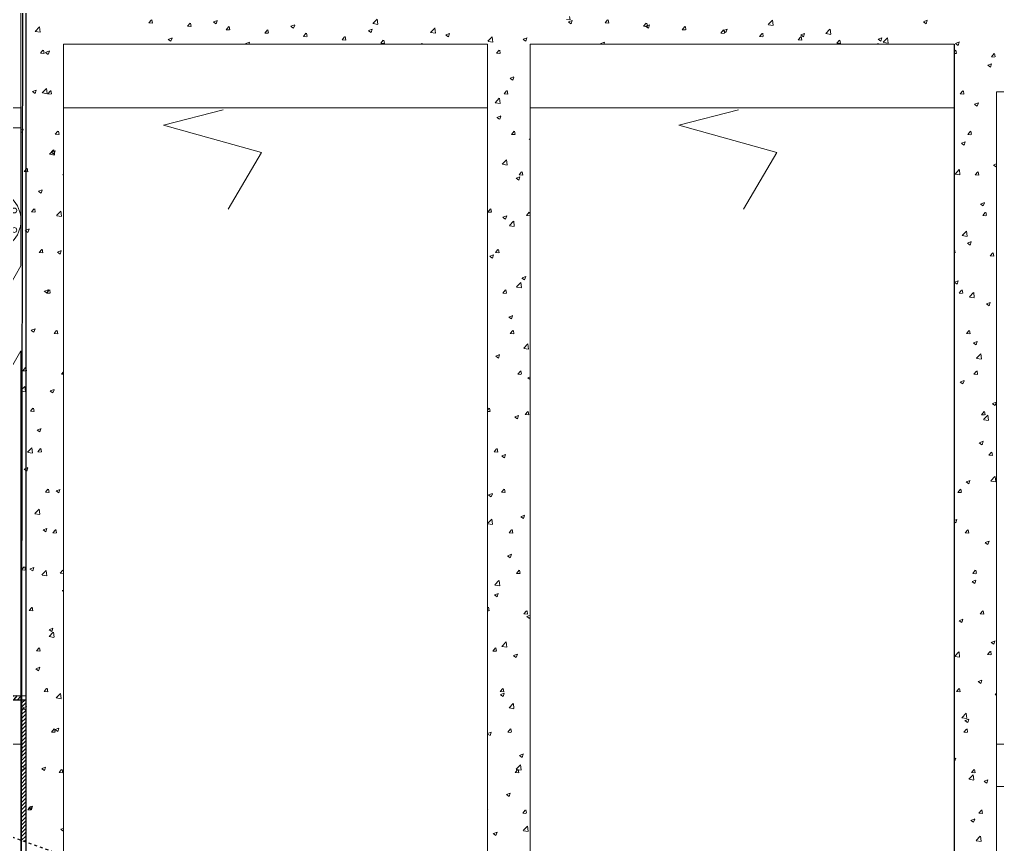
# Model space of a CAD drawing. Header units: millimetres. Extents: x -9869 to 940, y 100 to 694.
# Drawn here: x 396.96 to 429.87, y 207.25 to 235.01 of the extents above; entities that cross this region are included whole.
import ezdxf

# ---------------------------------------------------------------- set-up
doc = ezdxf.new("R2010")
doc.units = ezdxf.units.MM
for name, pattern in [('DASHDOT2', [0.5, 0.25, -0.125, 0, -0.125]), ('DASHED', [0.75, 0.5, -0.25]), ('SGC_DASHDOT', [1, 0.5, -0.25, 0, -0.25])]:
    doc.linetypes.add(name, pattern=pattern)
for name, color, linetype, lineweight in [('37-P-HS-AG-Q', 4, 'Continuous', 9), ('Alvenaria', 8, 'Continuous', 9), ('PAREDE', 7, 'Continuous', 9), ('SGC-Conexoes (Furos)', 9, 'Continuous', 5), ('SGC-Conexoes (Linhas Externas)', 6, 'Continuous', 9), ('SGC-EIXOS', 9, 'SGC_DASHDOT', 9)]:
    doc.layers.add(name, color=color, linetype=linetype, lineweight=lineweight)
doc.layers.add('_incêndio 240', color=240, linetype='Continuous')
doc.layers.add('BSBAS--LC--', color=1, linetype='DASHDOT2')

# ---------------------------------------------------------------- blocks, each defined once
blk = doc.blocks.new('BB-2-CG01-N10-D150-S50', base_point=(-28566.2, 950728.3))
at = {"layer": 'SGC-Conexoes (Furos)'}
for centre in [(-28612.1, 950839.2), (-28520.3, 950839.2), (-28677.1, 950774.3), (-28455.3, 950774.3), (-28677.1, 950682.4), (-28455.3, 950682.4), (-28612.1, 950617.5), (-28520.3, 950617.5)]:
    blk.add_circle(centre, 11.5, dxfattribs=at)
at = {"layer": 'SGC-Conexoes (Linhas Externas)'}
for p, q in [((-28599.2, 950909.3), (-28599.2, 950867)), ((-28533.2, 950909.3), (-28533.2, 950867))]:
    blk.add_line(p, q, dxfattribs=at)
blk.add_lwpolyline([(-28648.7, 950928.3), (-28483.7, 950928.3), (-28483.7, 950909.3), (-28648.7, 950909.3)], close=True, dxfattribs=at)
for radius in [142.5, 85]:
    blk.add_circle((-28566.2, 950728.3), radius, dxfattribs=at)
at = {"layer": 'SGC-EIXOS'}
blk.add_line((-28566.2, 950928.3), (-28566.2, 950728.3), dxfattribs=at)

msp = doc.modelspace()

# ---------------------------------------------------------------- hatches: boundary and pattern name
at = {"layer": '_incêndio 240'}
h = msp.add_hatch(dxfattribs=at)
h.set_pattern_fill('ANSI31', color=256, scale=7.139536)
h.set_pattern_definition([(45, (3301563.983, -7430699.696), (-16.028716076, 16.028716076), [])])
h.paths.add_polyline_path([(358.373, 219.255), (359.933, 219.255), (359.935, 217.047), (360.021, 217.047), (360.037, 219.392), (359.968, 219.392), (358.238, 219.396), (358.238, 217.263), (337.097, 217.222), (336.824, 217.123), (358.35, 217.161)])
h.paths.add_polyline_path([(397.004, 212.256), (390.293, 212.24), (390.223, 212.118), (397.004, 212.118)])
h.paths.add_polyline_path([(388.669, 212.236), (387.491, 212.233), (387.491, 212.118), (388.669, 212.118)])
h.paths.add_polyline_path([(390.293, 212.24), (389.346, 212.237), (389.338, 212.215), (389.305, 212.237), (388.669, 212.236), (388.669, 212.118), (390.223, 212.118)])
h.paths.add_polyline_path([(385.873, 212.229), (383.73, 212.223), (384.018, 212.118), (385.936, 212.118)])
h.paths.add_polyline_path([(387.491, 212.233), (385.873, 212.229), (385.936, 212.118), (387.491, 212.118)])
h.paths.add_polyline_path([(383.73, 212.223), (379.155, 212.212), (379.155, 212.118), (384.018, 212.118)])
h.paths.add_polyline_path([(379.155, 212.212), (377.727, 212.208), (377.727, 212.118), (379.155, 212.118)])
h.paths.add_polyline_path([(377.551, 212.208), (374.872, 212.201), (374.872, 212.139), (377.638, 212.139, -0.348121)])
h.paths.add_polyline_path([(374.872, 212.201), (364.162, 212.174), (364.162, 212.118), (374.872, 212.118)])
h = msp.add_hatch(dxfattribs=at)
h.set_pattern_fill('ANSI31', color=256, scale=0.028558)
h.set_pattern_definition([(45, (3301563.98253, -7430699.69552), (-0.0641148643053, 0.0641148643053), [])])
h.paths.add_polyline_path([(387.491, 212.233), (385.873, 212.229), (385.936, 212.118), (387.491, 212.118)])
h.paths.add_polyline_path([(388.669, 212.236), (387.491, 212.233), (387.491, 212.118), (388.669, 212.118)])
h.paths.add_polyline_path([(390.293, 212.24), (389.346, 212.237), (389.338, 212.215), (389.305, 212.237), (388.669, 212.236), (388.669, 212.118), (390.223, 212.118)])
h.paths.add_polyline_path([(397.004, 212.256), (390.293, 212.24), (390.223, 212.118), (397.004, 212.118)])
h.paths.add_polyline_path([(397.164, 211.775), (397.062, 211.843), (397.164, 211.882), (397.164, 212.118), (397.014, 212.118), (397.01, 209.811), (397.084, 209.9), (397.109, 209.769), (397.01, 209.777), (397.006, 207.391), (397.164, 207.334)])

# ---------------------------------------------------------------- linework, layer by layer
msp.add_line((428.418, 234.182), (428.418, 196.343))
at = {"layer": '37-P-HS-AG-Q'}
for p, q in [((379.155, 232.04), (397.004, 232.04)), ((398.432, 232.04), (412.711, 232.04)), ((414.139, 232.04), (428.418, 232.04))]:
    msp.add_line(p, q, dxfattribs=at)
for points in [[(403.806, 231.969), (401.801, 231.454), (405.102, 230.533), (403.976, 228.628)], [(421.155, 231.969), (419.15, 231.454), (422.451, 230.533), (421.325, 228.628)]]:
    msp.add_lwpolyline(points, dxfattribs=at)
at = {"layer": '_incêndio 240'}
for p, q in [((397.05, 235.907), (396.971, 184.447)), ((397.164, 235.914), (397.164, 184.447))]:
    msp.add_line(p, q, dxfattribs=at)
for points in [[(293.576, 217.047), (358.35, 217.161), (358.373, 219.255), (359.933, 219.255), (359.942, 212.118), (377.638, 212.118), (397.164, 212.118)], [(293.599, 217.139), (358.238, 217.263), (358.238, 219.396), (358.238, 219.396), (359.968, 219.392), (360.037, 219.392), (359.987, 212.164), (397.164, 212.257)]]:
    msp.add_lwpolyline(points, dxfattribs=at)
at = {"layer": 'Alvenaria'}
for p, q in [((415.488, 235.006), (415.467, 235.119)), ((397.481, 234.615), (397.623, 234.763)), ((397.647, 234.591), (397.627, 234.763)), ((401.308, 234.9), (401.395, 235.004)), ((401.308, 234.9), (401.416, 234.891)), ((401.432, 234.893), (401.411, 235.007)), ((402.608, 234.786), (402.696, 234.89)), ((402.608, 234.786), (402.717, 234.777)), ((402.733, 234.78), (402.712, 234.893)), ((403.485, 234.926), (403.575, 234.865)), ((403.487, 234.931), (403.614, 234.979)), ((403.576, 234.865), (403.612, 234.974)), ((403.909, 234.672), (403.997, 234.777)), ((404.034, 234.666), (404.013, 234.78)), ((406.091, 234.781), (406.181, 234.72)), ((406.093, 234.785), (406.22, 234.834)), ((406.182, 234.719), (406.218, 234.829)), ((408.853, 234.881), (408.994, 235.028)), ((408.856, 234.875), (409.018, 234.85)), ((409.019, 234.857), (408.999, 235.029)), ((410.789, 234.581), (410.93, 234.728)), ((410.954, 234.556), (410.934, 234.729)), ((415.364, 235.012), (415.472, 235.003)), ((415.433, 234.93), (415.523, 234.869)), ((415.435, 234.935), (415.562, 234.983)), ((415.524, 234.869), (415.561, 234.978)), ((416.665, 234.899), (416.752, 235.003)), ((416.665, 234.898), (416.773, 234.889)), ((416.789, 234.892), (416.768, 235.006)), ((417.965, 234.785), (418.053, 234.889)), ((417.965, 234.785), (418.074, 234.775)), ((418.039, 234.784), (418.129, 234.724)), ((418.041, 234.789), (418.168, 234.838)), ((418.09, 234.778), (418.069, 234.892)), ((418.13, 234.723), (418.167, 234.833)), ((419.266, 234.671), (419.354, 234.775)), ((419.39, 234.664), (419.369, 234.778)), ((422.16, 234.847), (422.302, 234.994)), ((422.163, 234.84), (422.325, 234.815)), ((422.326, 234.822), (422.306, 234.994)), ((427.381, 234.934), (427.471, 234.873)), ((427.384, 234.939), (427.511, 234.987)), ((427.472, 234.873), (427.509, 234.982)), ((397.484, 234.609), (397.646, 234.584)), ((401.963, 234.346), (402.09, 234.395)), ((402.052, 234.28), (402.089, 234.389)), ((403.909, 234.672), (404.018, 234.663)), ((405.21, 234.559), (405.297, 234.663)), ((405.21, 234.559), (405.318, 234.549)), ((405.334, 234.552), (405.313, 234.666)), ((406.511, 234.445), (406.598, 234.549)), ((406.511, 234.445), (406.619, 234.435)), ((406.635, 234.438), (406.614, 234.552)), ((407.811, 234.331), (407.899, 234.435)), ((407.936, 234.324), (407.915, 234.438)), ((408.697, 234.635), (408.787, 234.574)), ((408.699, 234.64), (408.826, 234.689)), ((408.788, 234.574), (408.825, 234.684)), ((410.792, 234.574), (410.953, 234.549)), ((411.303, 234.49), (411.393, 234.429)), ((411.305, 234.495), (411.432, 234.544)), ((411.394, 234.429), (411.431, 234.539)), ((412.724, 234.281), (412.865, 234.428)), ((412.889, 234.256), (412.869, 234.429)), ((413.912, 234.35), (414.039, 234.399)), ((414, 234.284), (414.037, 234.393)), ((419.266, 234.671), (419.375, 234.661)), ((420.567, 234.557), (420.654, 234.661)), ((420.567, 234.557), (420.675, 234.548)), ((420.645, 234.639), (420.735, 234.578)), ((420.648, 234.644), (420.775, 234.693)), ((420.691, 234.551), (420.67, 234.664)), ((420.736, 234.578), (420.773, 234.688)), ((421.868, 234.443), (421.955, 234.548)), ((421.868, 234.443), (421.976, 234.434)), ((421.992, 234.437), (421.971, 234.55)), ((423.168, 234.33), (423.256, 234.434)), ((423.251, 234.494), (423.342, 234.433)), ((423.254, 234.499), (423.381, 234.548)), ((423.293, 234.323), (423.272, 234.437)), ((423.342, 234.433), (423.379, 234.543)), ((424.096, 234.547), (424.237, 234.694)), ((424.099, 234.54), (424.26, 234.515)), ((424.261, 234.522), (424.241, 234.694)), ((425.86, 234.354), (425.987, 234.402)), ((425.948, 234.288), (425.985, 234.397)), ((426.031, 234.246), (426.172, 234.394)), ((426.197, 234.222), (426.177, 234.394)), ((401.961, 234.341), (402.051, 234.28)), ((404.567, 234.196), (404.587, 234.182)), ((404.569, 234.201), (404.696, 234.249)), ((404.674, 234.182), (404.695, 234.244)), ((407.811, 234.331), (407.92, 234.322)), ((409.112, 234.217), (409.199, 234.321)), ((409.112, 234.217), (409.22, 234.208)), ((409.236, 234.211), (409.215, 234.324)), ((410.479, 234.182), (410.5, 234.208)), ((410.521, 234.182), (410.516, 234.211)), ((412.727, 234.274), (412.888, 234.249)), ((413.909, 234.345), (413.999, 234.284)), ((416.515, 234.2), (416.541, 234.182)), ((416.518, 234.205), (416.645, 234.253)), ((416.621, 234.182), (416.643, 234.248)), ((423.168, 234.33), (423.277, 234.32)), ((424.469, 234.216), (424.556, 234.32)), ((424.469, 234.216), (424.577, 234.206)), ((424.593, 234.209), (424.572, 234.323)), ((425.837, 234.182), (425.857, 234.206)), ((425.858, 234.349), (425.948, 234.288)), ((425.878, 234.182), (425.873, 234.209)), ((426.034, 234.24), (426.195, 234.215)), ((428.464, 234.204), (428.554, 234.143)), ((428.466, 234.209), (428.593, 234.257)), ((428.555, 234.142), (428.591, 234.252)), ((397.657, 233.877), (397.745, 233.982)), ((397.657, 233.877), (397.766, 233.868)), ((397.782, 233.871), (397.761, 233.984)), ((397.831, 233.901), (397.921, 233.84)), ((397.833, 233.906), (397.96, 233.955)), ((397.922, 233.84), (397.959, 233.95)), ((413.014, 233.876), (413.102, 233.98)), ((413.014, 233.876), (413.123, 233.866)), ((413.139, 233.869), (413.118, 233.983)), ((428.418, 233.93), (428.459, 233.979)), ((428.418, 233.87), (428.48, 233.865)), ((428.495, 233.868), (428.474, 233.981)), ((429.672, 233.761), (429.759, 233.865)), ((429.672, 233.761), (429.78, 233.751)), ((429.796, 233.754), (429.775, 233.868)), ((429.546, 233.473), (429.636, 233.413)), ((429.548, 233.478), (429.675, 233.527)), ((429.637, 233.412), (429.674, 233.522)), ((413.47, 233.035), (413.597, 233.084)), ((413.559, 232.969), (413.596, 233.078)), ((413.468, 233.03), (413.558, 232.969)), ((397.39, 232.586), (397.48, 232.525)), ((397.392, 232.591), (397.519, 232.64)), ((397.481, 232.525), (397.518, 232.635)), ((397.722, 232.549), (397.863, 232.696)), ((397.725, 232.542), (397.886, 232.517)), ((397.887, 232.524), (397.867, 232.697)), ((397.909, 232.513), (397.996, 232.618)), ((397.909, 232.513), (398.017, 232.504)), ((398.033, 232.507), (398.012, 232.62)), ((413.266, 232.512), (413.353, 232.616)), ((413.266, 232.512), (413.374, 232.502)), ((413.39, 232.505), (413.369, 232.619)), ((428.623, 232.51), (428.71, 232.615)), ((428.623, 232.51), (428.731, 232.501)), ((428.747, 232.504), (428.726, 232.617)), ((412.964, 232.214), (413.106, 232.361)), ((412.967, 232.208), (413.129, 232.183)), ((413.13, 232.19), (413.11, 232.362)), ((429.105, 232.158), (429.195, 232.098)), ((429.107, 232.163), (429.234, 232.212)), ((429.196, 232.097), (429.233, 232.207)), ((413.029, 231.72), (413.156, 231.768)), ((413.118, 231.654), (413.154, 231.763)), ((413.027, 231.715), (413.117, 231.654)), ((397.004, 231.297), (397.078, 231.325)), ((397.004, 231.234), (397.039, 231.21)), ((397.04, 231.21), (397.076, 231.32)), ((398.16, 231.149), (398.248, 231.254)), ((398.16, 231.149), (398.269, 231.14)), ((398.285, 231.143), (398.264, 231.256)), ((413.517, 231.148), (413.605, 231.252)), ((413.517, 231.148), (413.626, 231.138)), ((413.642, 231.141), (413.621, 231.255)), ((428.874, 231.146), (428.962, 231.25)), ((428.874, 231.146), (428.983, 231.137)), ((428.999, 231.14), (428.978, 231.253)), ((414.109, 230.985), (414.139, 230.965)), ((414.112, 230.99), (414.139, 231)), ((428.664, 230.843), (428.754, 230.783)), ((428.666, 230.848), (428.793, 230.897)), ((428.755, 230.782), (428.791, 230.892)), ((397.962, 230.482), (398.103, 230.629)), ((397.965, 230.476), (398.127, 230.451)), ((398.031, 230.541), (398.121, 230.48)), ((398.033, 230.546), (398.16, 230.595)), ((398.128, 230.458), (398.108, 230.63)), ((398.122, 230.48), (398.159, 230.59)), ((412.711, 230.452), (412.715, 230.453)), ((412.711, 230.442), (412.713, 230.448)), ((413.205, 230.148), (413.346, 230.295)), ((413.208, 230.141), (413.369, 230.116)), ((413.37, 230.123), (413.35, 230.295)), ((429.746, 230.113), (429.836, 230.052)), ((429.748, 230.118), (429.846, 230.156)), ((397.111, 229.899), (397.199, 230.003)), ((397.111, 229.899), (397.22, 229.889)), ((397.236, 229.892), (397.215, 230.006)), ((398.412, 229.785), (398.432, 229.809)), ((398.412, 229.785), (398.432, 229.783)), ((413.769, 229.784), (413.856, 229.888)), ((413.769, 229.784), (413.877, 229.774)), ((413.893, 229.777), (413.872, 229.891)), ((428.447, 229.813), (428.589, 229.96)), ((428.45, 229.806), (428.612, 229.781)), ((428.613, 229.788), (428.593, 229.961)), ((429.126, 229.782), (429.213, 229.886)), ((429.126, 229.782), (429.234, 229.773)), ((429.25, 229.776), (429.229, 229.889)), ((429.837, 230.052), (429.846, 230.079)), ((413.668, 229.67), (413.758, 229.609)), ((413.67, 229.675), (413.797, 229.723)), ((413.759, 229.609), (413.796, 229.718)), ((397.59, 229.226), (397.68, 229.165)), ((397.592, 229.231), (397.719, 229.28)), ((397.681, 229.165), (397.718, 229.275)), ((429.305, 228.798), (429.395, 228.737)), ((429.307, 228.803), (429.434, 228.852)), ((429.396, 228.737), (429.433, 228.847)), ((397.363, 228.535), (397.45, 228.639)), ((397.363, 228.535), (397.471, 228.525)), ((397.487, 228.528), (397.466, 228.642)), ((398.203, 228.415), (398.344, 228.563)), ((398.368, 228.391), (398.348, 228.563)), ((412.72, 228.533), (412.807, 228.638)), ((412.72, 228.533), (412.828, 228.524)), ((412.844, 228.527), (412.823, 228.641)), ((414.021, 228.42), (414.108, 228.524)), ((414.139, 228.445), (414.124, 228.527)), ((429.378, 228.418), (429.465, 228.522)), ((429.502, 228.412), (429.481, 228.525)), ((398.206, 228.409), (398.367, 228.384)), ((413.227, 228.355), (413.317, 228.294)), ((413.229, 228.36), (413.356, 228.408)), ((413.318, 228.294), (413.354, 228.403)), ((413.445, 228.081), (413.586, 228.228)), ((413.611, 228.056), (413.591, 228.229)), ((414.021, 228.42), (414.129, 228.41)), ((429.378, 228.418), (429.486, 228.409)), ((397.149, 227.911), (397.239, 227.85)), ((397.151, 227.916), (397.278, 227.965)), ((397.239, 227.85), (397.276, 227.96)), ((413.448, 228.074), (413.61, 228.049)), ((428.688, 227.746), (428.829, 227.893)), ((428.853, 227.722), (428.833, 227.894)), ((428.691, 227.74), (428.852, 227.715)), ((428.864, 227.483), (428.954, 227.422)), ((428.866, 227.488), (428.993, 227.537)), ((428.955, 227.422), (428.991, 227.532)), ((397.615, 227.171), (397.702, 227.275)), ((397.615, 227.171), (397.723, 227.161)), ((397.739, 227.164), (397.718, 227.278)), ((398.231, 227.181), (398.321, 227.12)), ((398.233, 227.186), (398.36, 227.235)), ((398.322, 227.12), (398.359, 227.229)), ((412.972, 227.169), (413.059, 227.274)), ((412.972, 227.169), (413.08, 227.16)), ((413.096, 227.163), (413.075, 227.276)), ((428.418, 227.16), (428.437, 227.158)), ((428.453, 227.161), (428.432, 227.275)), ((429.629, 227.054), (429.717, 227.158)), ((429.754, 227.047), (429.733, 227.161)), ((412.786, 227.04), (412.876, 226.979)), ((412.788, 227.045), (412.915, 227.093)), ((412.876, 226.979), (412.913, 227.088)), ((429.629, 227.054), (429.738, 227.045)), ((413.686, 226.014), (413.827, 226.161)), ((413.851, 225.99), (413.831, 226.162)), ((413.868, 226.309), (413.958, 226.249)), ((413.87, 226.314), (413.997, 226.363)), ((413.959, 226.248), (413.996, 226.358)), ((428.422, 226.168), (428.513, 226.107)), ((428.425, 226.173), (428.552, 226.222)), ((428.513, 226.107), (428.55, 226.217)), ((397.79, 225.866), (397.88, 225.805)), ((397.792, 225.871), (397.919, 225.92)), ((397.866, 225.807), (397.954, 225.911)), ((397.881, 225.805), (397.917, 225.914)), ((397.991, 225.8), (397.97, 225.914)), ((413.223, 225.805), (413.311, 225.91)), ((413.348, 225.799), (413.327, 225.912)), ((413.689, 226.008), (413.85, 225.983)), ((428.58, 225.804), (428.668, 225.908)), ((428.704, 225.797), (428.683, 225.911)), ((428.928, 225.68), (429.069, 225.827)), ((429.094, 225.655), (429.074, 225.827)), ((397.866, 225.807), (397.975, 225.797)), ((413.223, 225.805), (413.332, 225.796)), ((428.58, 225.804), (428.689, 225.794)), ((428.931, 225.673), (429.093, 225.648)), ((429.507, 225.443), (429.634, 225.492)), ((429.505, 225.438), (429.595, 225.377)), ((429.596, 225.377), (429.633, 225.487)), ((413.427, 224.994), (413.517, 224.934)), ((413.429, 224.999), (413.556, 225.048)), ((413.518, 224.933), (413.554, 225.043)), ((397.349, 224.551), (397.439, 224.49)), ((397.351, 224.556), (397.478, 224.605)), ((397.439, 224.49), (397.476, 224.599)), ((398.118, 224.443), (398.205, 224.547)), ((398.242, 224.436), (398.221, 224.55)), ((413.475, 224.441), (413.562, 224.545)), ((413.599, 224.435), (413.578, 224.548)), ((428.832, 224.44), (428.919, 224.544)), ((428.956, 224.433), (428.935, 224.547)), ((398.118, 224.443), (398.226, 224.433)), ((413.475, 224.441), (413.583, 224.432)), ((428.832, 224.44), (428.94, 224.43)), ((429.066, 224.128), (429.193, 224.177)), ((429.155, 224.062), (429.191, 224.172)), ((413.926, 223.947), (414.067, 224.095)), ((413.929, 223.941), (414.09, 223.916)), ((414.091, 223.923), (414.071, 224.095)), ((429.064, 224.123), (429.154, 224.062)), ((398.431, 223.821), (398.432, 223.82)), ((412.986, 223.679), (413.076, 223.619)), ((412.988, 223.684), (413.115, 223.733)), ((413.076, 223.618), (413.113, 223.728)), ((429.169, 223.613), (429.31, 223.76)), ((429.172, 223.606), (429.333, 223.581)), ((429.334, 223.588), (429.314, 223.761)), ((397.004, 223.277), (397.037, 223.29)), ((397.004, 223.193), (397.035, 223.284)), ((397.069, 223.193), (397.156, 223.297)), ((397.069, 223.192), (397.177, 223.183)), ((397.193, 223.186), (397.172, 223.3)), ((413.851, 223.071), (413.83, 223.184)), ((398.369, 223.079), (398.432, 223.073)), ((398.369, 223.079), (398.432, 223.153)), ((413.726, 223.077), (413.814, 223.181)), ((413.726, 223.077), (413.835, 223.068)), ((414.068, 222.949), (414.139, 222.901)), ((414.07, 222.954), (414.139, 222.981)), ((428.625, 222.813), (428.752, 222.862)), ((428.713, 222.747), (428.75, 222.857)), ((429.083, 223.076), (429.171, 223.18)), ((429.083, 223.076), (429.192, 223.066)), ((429.208, 223.069), (429.187, 223.183)), ((397.004, 222.532), (397.13, 222.663)), ((397.154, 222.491), (397.134, 222.663)), ((397.992, 222.511), (398.119, 222.559)), ((398.081, 222.445), (398.117, 222.554)), ((428.622, 222.808), (428.713, 222.747)), ((397.004, 222.507), (397.153, 222.484)), ((397.99, 222.506), (398.08, 222.445)), ((397.32, 221.829), (397.408, 221.933)), ((397.445, 221.822), (397.424, 221.936)), ((412.711, 221.867), (412.765, 221.931)), ((412.802, 221.82), (412.781, 221.934)), ((429.705, 222.078), (429.795, 222.017)), ((429.707, 222.083), (429.834, 222.132)), ((429.796, 222.017), (429.833, 222.126)), ((397.32, 221.828), (397.429, 221.819)), ((412.711, 221.824), (412.786, 221.817)), ((413.627, 221.634), (413.717, 221.573)), ((413.629, 221.639), (413.756, 221.688)), ((413.718, 221.573), (413.754, 221.683)), ((413.978, 221.713), (414.065, 221.817)), ((413.978, 221.713), (414.086, 221.704)), ((414.102, 221.707), (414.081, 221.82)), ((429.335, 221.712), (429.422, 221.816)), ((429.335, 221.712), (429.443, 221.702)), ((429.409, 221.546), (429.55, 221.693)), ((429.412, 221.54), (429.573, 221.515)), ((429.459, 221.705), (429.438, 221.819)), ((429.574, 221.522), (429.554, 221.694)), ((397.551, 221.196), (397.678, 221.244)), ((397.639, 221.13), (397.676, 221.239)), ((397.549, 221.191), (397.639, 221.13)), ((397.229, 220.449), (397.37, 220.596)), ((397.394, 220.424), (397.374, 220.597)), ((397.572, 220.464), (397.659, 220.569)), ((397.696, 220.458), (397.675, 220.572)), ((412.929, 220.463), (413.016, 220.567)), ((413.053, 220.456), (413.032, 220.57)), ((429.264, 220.763), (429.354, 220.702)), ((429.266, 220.768), (429.393, 220.817)), ((429.355, 220.702), (429.391, 220.811)), ((397.232, 220.442), (397.393, 220.417)), ((397.572, 220.464), (397.68, 220.455)), ((412.929, 220.463), (413.037, 220.453)), ((413.186, 220.319), (413.276, 220.258)), ((413.188, 220.324), (413.315, 220.373)), ((413.276, 220.258), (413.313, 220.368)), ((429.587, 220.348), (429.674, 220.452)), ((429.587, 220.348), (429.695, 220.338)), ((429.711, 220.341), (429.69, 220.455)), ((397.11, 219.881), (397.237, 219.929)), ((397.198, 219.815), (397.235, 219.924)), ((397.107, 219.876), (397.198, 219.815)), ((429.649, 219.48), (429.791, 219.627)), ((429.815, 219.455), (429.795, 219.627)), ((428.822, 219.448), (428.913, 219.387)), ((428.825, 219.453), (428.952, 219.502)), ((428.913, 219.387), (428.95, 219.496)), ((429.653, 219.473), (429.814, 219.448)), ((397.824, 219.1), (397.911, 219.205)), ((397.824, 219.1), (397.932, 219.091)), ((397.948, 219.094), (397.927, 219.207)), ((398.19, 219.146), (398.28, 219.085)), ((398.192, 219.151), (398.319, 219.199)), ((398.281, 219.084), (398.317, 219.194)), ((412.744, 219.004), (412.834, 218.943)), ((412.747, 219.009), (412.873, 219.058)), ((412.835, 218.943), (412.872, 219.053)), ((413.181, 219.099), (413.268, 219.203)), ((413.181, 219.099), (413.289, 219.089)), ((413.305, 219.092), (413.284, 219.206)), ((428.538, 219.097), (428.625, 219.202)), ((428.538, 219.097), (428.646, 219.088)), ((428.662, 219.091), (428.641, 219.204)), ((429.838, 218.984), (429.846, 218.993)), ((429.838, 218.983), (429.846, 218.983)), ((397.469, 218.382), (397.611, 218.529)), ((397.472, 218.376), (397.634, 218.351)), ((397.635, 218.358), (397.615, 218.53)), ((413.827, 218.274), (413.917, 218.213)), ((413.829, 218.279), (413.956, 218.328)), ((413.918, 218.213), (413.954, 218.323)), ((412.712, 218.048), (412.853, 218.195)), ((412.715, 218.041), (412.876, 218.016)), ((412.877, 218.023), (412.857, 218.195)), ((428.418, 218.151), (428.51, 218.187)), ((428.418, 218.108), (428.471, 218.072)), ((428.472, 218.072), (428.509, 218.181)), ((397.749, 217.831), (397.839, 217.77)), ((397.751, 217.835), (397.878, 217.884)), ((397.839, 217.769), (397.876, 217.879)), ((398.075, 217.736), (398.163, 217.841)), ((398.075, 217.736), (398.184, 217.727)), ((398.2, 217.73), (398.179, 217.843)), ((413.432, 217.735), (413.52, 217.839)), ((413.432, 217.735), (413.541, 217.725)), ((413.557, 217.728), (413.536, 217.842)), ((428.789, 217.733), (428.877, 217.837)), ((428.789, 217.733), (428.898, 217.724)), ((428.913, 217.727), (428.892, 217.84)), ((429.464, 217.403), (429.554, 217.342)), ((429.466, 217.408), (429.593, 217.456)), ((429.554, 217.342), (429.591, 217.451)), ((413.385, 216.959), (413.476, 216.898)), ((413.388, 216.964), (413.515, 217.013)), ((413.476, 216.898), (413.513, 217.008)), ((397.026, 216.486), (397.114, 216.59)), ((397.026, 216.486), (397.135, 216.477)), ((397.151, 216.479), (397.13, 216.593)), ((397.307, 216.516), (397.398, 216.455)), ((397.31, 216.52), (397.437, 216.569)), ((397.398, 216.454), (397.435, 216.564)), ((397.71, 216.316), (397.851, 216.463)), ((397.713, 216.309), (397.874, 216.284)), ((397.875, 216.291), (397.855, 216.463)), ((398.327, 216.372), (398.414, 216.476)), ((398.327, 216.372), (398.432, 216.363)), ((398.432, 216.469), (398.43, 216.479)), ((413.684, 216.371), (413.771, 216.475)), ((413.684, 216.371), (413.792, 216.361)), ((413.808, 216.364), (413.787, 216.478)), ((429.041, 216.369), (429.128, 216.473)), ((429.041, 216.369), (429.149, 216.36)), ((429.165, 216.363), (429.144, 216.476)), ((412.952, 215.981), (413.094, 216.128)), ((412.955, 215.974), (413.117, 215.949)), ((413.118, 215.956), (413.098, 216.129)), ((429.022, 216.088), (429.113, 216.027)), ((429.025, 216.093), (429.152, 216.141)), ((429.113, 216.027), (429.15, 216.136)), ((398.39, 215.785), (398.432, 215.757)), ((398.392, 215.79), (398.432, 215.806)), ((412.944, 215.644), (413.034, 215.583)), ((412.946, 215.649), (413.073, 215.698)), ((413.035, 215.583), (413.072, 215.693)), ((397.278, 215.122), (397.365, 215.226)), ((397.278, 215.122), (397.386, 215.112)), ((397.402, 215.115), (397.381, 215.229)), ((412.711, 215.212), (412.722, 215.225)), ((412.711, 215.114), (412.743, 215.111)), ((412.759, 215.114), (412.738, 215.228)), ((413.935, 215.007), (414.023, 215.111)), ((413.935, 215.007), (414.044, 214.997)), ((414.029, 214.919), (414.139, 214.961)), ((414.06, 215), (414.039, 215.114)), ((429.292, 215.005), (429.38, 215.109)), ((429.292, 215.005), (429.401, 214.996)), ((429.417, 214.999), (429.396, 215.112)), ((414.027, 214.914), (414.117, 214.853)), ((414.118, 214.853), (414.139, 214.917)), ((428.581, 214.773), (428.671, 214.712)), ((428.583, 214.778), (428.71, 214.826)), ((428.672, 214.712), (428.709, 214.821)), ((397.949, 214.47), (398.039, 214.41)), ((397.95, 214.249), (398.091, 214.396)), ((397.951, 214.475), (398.078, 214.524)), ((398.039, 214.409), (398.076, 214.519)), ((398.116, 214.224), (398.096, 214.397)), ((397.953, 214.242), (398.115, 214.217)), ((413.193, 213.914), (413.334, 214.062)), ((413.358, 213.89), (413.338, 214.062)), ((429.664, 214.043), (429.754, 213.982)), ((429.666, 214.048), (429.793, 214.096)), ((429.754, 213.982), (429.791, 214.091)), ((397.529, 213.758), (397.617, 213.862)), ((397.529, 213.758), (397.638, 213.748)), ((397.654, 213.751), (397.633, 213.865)), ((412.886, 213.756), (412.974, 213.861)), ((412.886, 213.756), (412.995, 213.747)), ((413.011, 213.75), (412.99, 213.863)), ((413.196, 213.908), (413.357, 213.883)), ((413.588, 213.604), (413.715, 213.653)), ((413.676, 213.538), (413.713, 213.647)), ((428.435, 213.58), (428.577, 213.727)), ((428.601, 213.555), (428.581, 213.727)), ((429.544, 213.641), (429.631, 213.745)), ((429.544, 213.641), (429.652, 213.632)), ((429.668, 213.634), (429.647, 213.748)), ((413.585, 213.599), (413.676, 213.538)), ((428.438, 213.573), (428.6, 213.548)), ((397.507, 213.155), (397.598, 213.095)), ((397.51, 213.16), (397.637, 213.209)), ((397.598, 213.094), (397.635, 213.204)), ((429.222, 212.728), (429.313, 212.667)), ((429.225, 212.733), (429.352, 212.781)), ((429.313, 212.666), (429.35, 212.776)), ((397.781, 212.394), (397.868, 212.498)), ((397.781, 212.394), (397.889, 212.384)), ((397.905, 212.387), (397.884, 212.501)), ((398.191, 212.182), (398.332, 212.329)), ((398.356, 212.158), (398.336, 212.33)), ((413.138, 212.392), (413.225, 212.497)), ((413.138, 212.392), (413.246, 212.383)), ((413.146, 212.289), (413.273, 212.338)), ((413.235, 212.223), (413.272, 212.332)), ((413.262, 212.386), (413.241, 212.499)), ((428.495, 212.391), (428.582, 212.495)), ((428.495, 212.391), (428.603, 212.381)), ((428.619, 212.384), (428.598, 212.498)), ((429.796, 212.277), (429.846, 212.337)), ((398.194, 212.176), (398.355, 212.151)), ((413.144, 212.284), (413.234, 212.223)), ((413.433, 211.848), (413.574, 211.995)), ((413.599, 211.823), (413.579, 211.995)), ((429.796, 212.277), (429.846, 212.273)), ((397.066, 211.84), (397.156, 211.78)), ((397.068, 211.845), (397.195, 211.894)), ((397.157, 211.779), (397.194, 211.889)), ((413.436, 211.841), (413.598, 211.816)), ((428.676, 211.513), (428.817, 211.66)), ((428.679, 211.507), (428.84, 211.481)), ((428.781, 211.413), (428.871, 211.352)), ((428.783, 211.418), (428.91, 211.466)), ((428.841, 211.488), (428.821, 211.661)), ((428.872, 211.351), (428.909, 211.461)), ((398.033, 211.03), (398.12, 211.134)), ((398.033, 211.03), (398.141, 211.02)), ((398.157, 211.023), (398.136, 211.137)), ((398.149, 211.11), (398.239, 211.049)), ((398.151, 211.115), (398.278, 211.164)), ((398.239, 211.049), (398.276, 211.159)), ((412.711, 210.976), (412.832, 211.023)), ((412.794, 210.908), (412.831, 211.017)), ((413.39, 211.028), (413.477, 211.133)), ((413.39, 211.028), (413.498, 211.019)), ((413.514, 211.022), (413.493, 211.135)), ((428.747, 211.027), (428.834, 211.131)), ((428.747, 211.027), (428.855, 211.017)), ((428.871, 211.02), (428.85, 211.134)), ((412.711, 210.963), (412.793, 210.908)), ((398.431, 210.116), (398.432, 210.117)), ((413.785, 210.239), (413.876, 210.178)), ((413.788, 210.244), (413.915, 210.293)), ((413.876, 210.178), (413.913, 210.287)), ((428.418, 210.132), (428.469, 210.151)), ((428.418, 210.045), (428.43, 210.037)), ((428.431, 210.036), (428.468, 210.146)), ((397.004, 209.804), (397.071, 209.884)), ((397.004, 209.778), (397.092, 209.77)), ((397.108, 209.773), (397.087, 209.887)), ((397.707, 209.795), (397.798, 209.734)), ((397.71, 209.8), (397.837, 209.849)), ((397.798, 209.734), (397.835, 209.844)), ((398.284, 209.666), (398.372, 209.77)), ((398.409, 209.659), (398.388, 209.773)), ((413.641, 209.664), (413.729, 209.768)), ((413.674, 209.781), (413.815, 209.928)), ((413.677, 209.774), (413.838, 209.749)), ((413.766, 209.658), (413.745, 209.771)), ((413.839, 209.756), (413.819, 209.929)), ((428.998, 209.663), (429.086, 209.767)), ((429.122, 209.656), (429.101, 209.77)), ((398.284, 209.666), (398.393, 209.656)), ((413.641, 209.664), (413.75, 209.655)), ((428.916, 209.446), (429.057, 209.594)), ((428.919, 209.44), (429.081, 209.415)), ((428.998, 209.663), (429.107, 209.653)), ((429.082, 209.422), (429.062, 209.594)), ((429.422, 209.367), (429.513, 209.307)), ((429.425, 209.372), (429.552, 209.421)), ((429.513, 209.306), (429.55, 209.416)), ((413.344, 208.924), (413.434, 208.863)), ((413.346, 208.929), (413.473, 208.977)), ((413.435, 208.863), (413.472, 208.972)), ((397.235, 208.416), (397.323, 208.52)), ((397.235, 208.415), (397.344, 208.406)), ((397.266, 208.48), (397.356, 208.419)), ((397.268, 208.485), (397.395, 208.534)), ((397.36, 208.409), (397.339, 208.523)), ((397.357, 208.419), (397.394, 208.529)), ((412.716, 208.407), (412.711, 208.436)), ((413.893, 208.3), (413.98, 208.404)), ((414.017, 208.294), (413.996, 208.407)), ((429.25, 208.299), (429.337, 208.403)), ((429.374, 208.292), (429.353, 208.406)), ((413.893, 208.3), (414.001, 208.291)), ((428.981, 208.052), (429.071, 207.992)), ((428.983, 208.057), (429.11, 208.106)), ((429.072, 207.991), (429.109, 208.101)), ((429.25, 208.299), (429.358, 208.289)), ((398.349, 207.75), (398.432, 207.694)), ((398.351, 207.755), (398.432, 207.786)), ((413.914, 207.714), (414.055, 207.862)), ((414.079, 207.69), (414.059, 207.862)), ((412.903, 207.609), (412.993, 207.548)), ((412.905, 207.614), (413.032, 207.662)), ((412.994, 207.548), (413.031, 207.657)), ((413.917, 207.708), (414.078, 207.683)), ((429.157, 207.38), (429.298, 207.527)), ((429.322, 207.355), (429.302, 207.527)), ((429.16, 207.373), (429.321, 207.348))]:
    msp.add_line(p, q, dxfattribs=at)
at = {"layer": 'BSBAS--LC--', "linetype": 'DASHED', "ltscale": 0.035}
msp.add_line((292.013, 245.606), (437.006, 192.832), dxfattribs=at)
at = {"layer": 'PAREDE'}
for p, q in [((397.004, 226.719), (397.004, 235.653)), ((398.432, 196.343), (398.432, 234.182)), ((412.711, 234.182), (398.432, 234.182)), ((412.711, 196.343), (412.711, 234.182)), ((414.139, 196.343), (414.139, 234.182)), ((428.418, 234.182), (414.139, 234.182)), ((429.846, 194.915), (429.846, 232.576)), ((429.846, 232.576), (437.343, 232.576)), ((394.514, 231.366), (397.004, 231.366)), ((388.669, 212.282), (397.004, 226.719)), ((390.181, 212.046), (397.004, 223.863)), ((397.004, 194.915), (397.004, 223.863)), ((397.004, 210.622), (358.451, 210.622)), ((440.555, 210.622), (429.846, 210.622)), ((436.986, 209.194), (429.846, 209.194))]:
    msp.add_line(p, q, dxfattribs=at)

# ---------------------------------------------------------------- block references
at = {"layer": 'SGC-Conexoes (Linhas Externas)', "xscale": 0.007139536271672189, "yscale": 0.007139536271672189, "zscale": 0.007139536271672189, "rotation": 180}
msp.add_blockref('BB-2-CG01-N10-D150-S50', (395.987, 228.256), dxfattribs=at)

doc.saveas('drawing.dxf')
